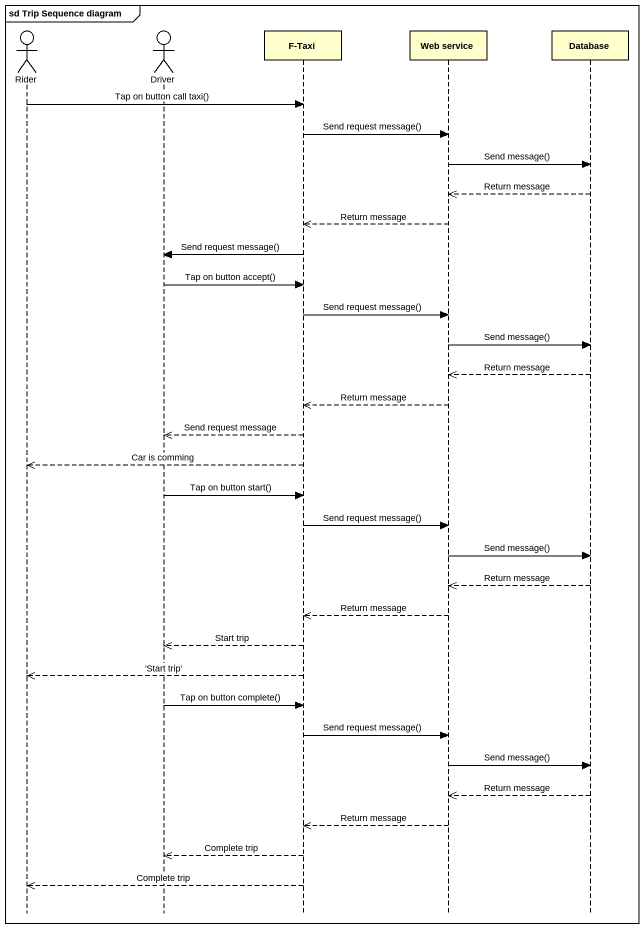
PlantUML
@startuml
mainframe sd Trip Sequence diagram
hide footbox
actor Rider
actor Driver
participant "F-Taxi" as F_Taxi
participant "Web service" as Web_service
participant "Database" as Database_

Rider -> F_Taxi : Tap on button call taxi()
F_Taxi -> Web_service : Send request message()
Web_service -> Database_ : Send message()
Database_ -->> Web_service : Return message
Web_service -->> F_Taxi : Return message
F_Taxi -> Driver : Send request message()
Driver -> F_Taxi : Tap on button accept()
F_Taxi -> Web_service : Send request message()
Web_service -> Database_ : Send message()
Database_ -->> Web_service : Return message
Web_service -->> F_Taxi : Return message
F_Taxi -->> Driver : Send request message
F_Taxi -->> Rider : Car is comming
Driver -> F_Taxi : Tap on button start()
F_Taxi -> Web_service : Send request message()
Web_service -> Database_ : Send message()
Database_ -->> Web_service : Return message
Web_service -->> F_Taxi : Return message
F_Taxi -->> Driver : Start trip
F_Taxi -->> Rider : 'Start trip'
Driver -> F_Taxi : Tap on button complete()
F_Taxi -> Web_service : Send request message()
Web_service -> Database_ : Send message()
Database_ -->> Web_service : Return message
Web_service -->> F_Taxi : Return message
F_Taxi -->> Driver : Complete trip
F_Taxi -->> Rider : Complete trip
@enduml
